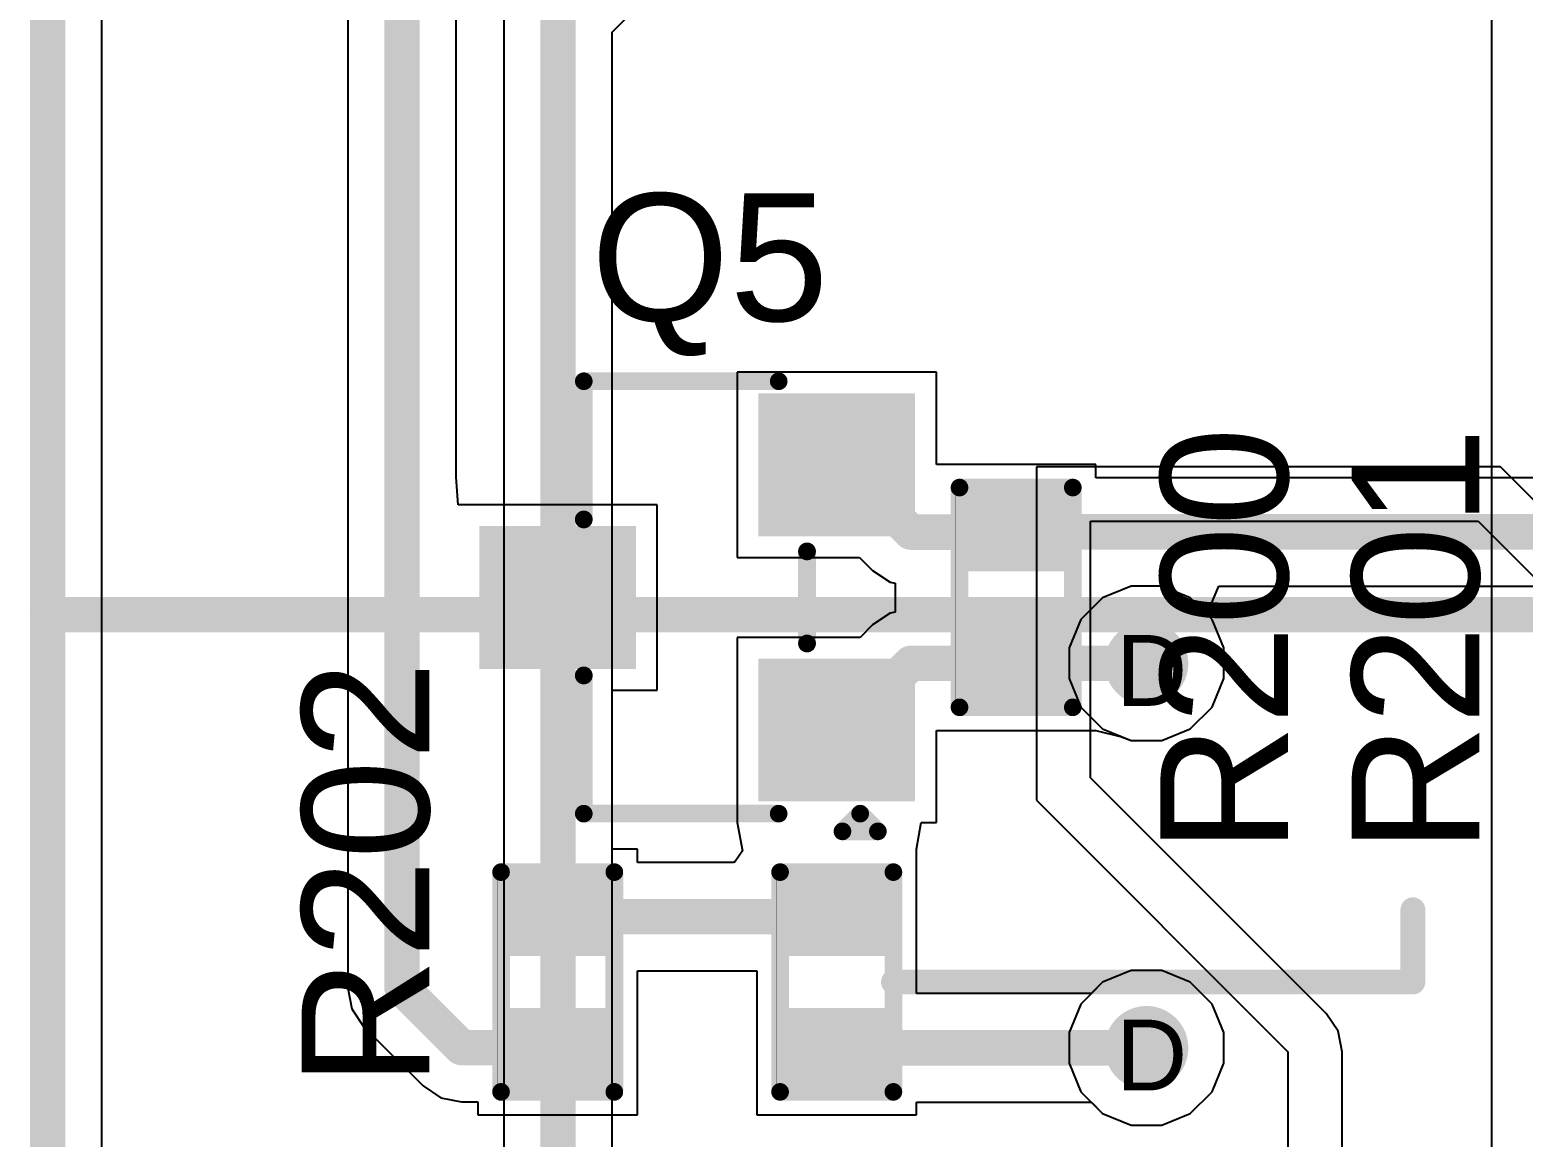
# Model space of a CAD drawing. Header units: inches. Extents: x -11 to 5428, y 0 to 5423.
# Drawn here: x -0.13 to 10.58, y 51.26 to 59.19 of the extents above; entities that cross this region are included whole.
import ezdxf

# ---------------------------------------------------------------- set-up
doc = ezdxf.new("R2010")
doc.units = ezdxf.units.IN
for name, color, linetype in [('Board Outline', 216, 'Continuous'), ('Bottom Layer', 5, 'Continuous'), ('Dimension', 6, 'Continuous'), ('Drill Drawing', 1, 'Continuous'), ('GND', 16, 'Continuous'), ('PWR', 76, 'Continuous'), ('Top Layer', 1, 'Continuous'), ('Top Overlay', 2, 'Continuous'), ('Top Paste', 8, 'Continuous'), ('Top Solder', 216, 'Continuous'), ('Via Holes', 16, 'Continuous')]:
    doc.layers.add(name, color=color, linetype=linetype)
doc.styles.add('Arial', font='', dxfattribs={"height": 0.2})
doc.styles.get('Arial').set_extended_font_data('Arial')

# ---------------------------------------------------------------- blocks, each defined once
blk = doc.blocks.new('S___23_379')
at = {"layer": 'Top Layer'}
for points in [[(-0.41, 1.46), (0.41, 1.46), (0.41, 0.54), (-0.41, 0.54)], [(-1.36, -0.54), (-0.54, -0.54), (-0.54, -1.46), (-1.36, -1.46)], [(0.54, -0.54), (1.36, -0.54), (1.36, -1.46), (0.54, -1.46)]]:
    blk.add_hatch(color=1, dxfattribs=at).paths.add_polyline_path(points)
at = {"layer": 'Top Paste'}
for points in [[(-0.41, 1.46), (0.41, 1.46), (0.41, 0.54), (-0.41, 0.54)], [(-1.36, -0.54), (-0.54, -0.54), (-0.54, -1.46), (-1.36, -1.46)], [(0.54, -0.54), (1.36, -0.54), (1.36, -1.46), (0.54, -1.46)]]:
    blk.add_hatch(color=8, dxfattribs=at).paths.add_polyline_path(points)
at = {"layer": 'Top Solder'}
for points in [[(-0.512, 1.562), (0.512, 1.562), (0.512, 0.438), (-0.512, 0.438)], [(-1.462, -0.438), (-0.438, -0.438), (-0.438, -1.562), (-1.462, -1.562)], [(0.438, -0.438), (1.462, -0.438), (1.462, -1.562), (0.438, -1.562)]]:
    blk.add_hatch(color=216, dxfattribs=at).paths.add_polyline_path(points)
at = {"layer": 'Top Overlay'}
for points in [[(-1.549, 0.813, 0.127, 0.127, 0), (-0.559, 0.813, 0.127, 0.127, 0)], [(-1.549, 0.813, 0.127, 0.127, 0), (-1.549, -0.584, 0.127, 0.127, 0)], [(0.559, 0.813, 0.127, 0.127, 0), (1.549, 0.813, 0.127, 0.127, 0)], [(1.549, 0.813, 0.127, 0.127, 0), (1.549, -0.584, 0.127, 0.127, 0)], [(-0.33, -0.787, 0.127, 0.127, 0), (0.33, -0.787, 0.127, 0.127, 0)], [(-1.676, -1.041, 0.127, 0.127, 0), (-1.676, -1.295, 0.127, 0.127, 0)], [(-1.676, -1.041, 0.127, 0.127, 0), (-1.549, -1.168, 0.127, 0.127, 0)], [(-1.549, -1.168, 0.127, 0.127, 0), (-1.676, -1.295, 0.127, 0.127, 0)]]:
    blk.add_lwpolyline(points, format="xyseb", dxfattribs=at)
for points in [[(-1.581, 0.813, 0.0635, 0.0635, 1), (-1.518, 0.813, 0.0635, 0.0635, 1)], [(-1.581, 0.813, 0.0635, 0.0635, 1), (-1.518, 0.813, 0.0635, 0.0635, 1)], [(-0.591, 0.813, 0.0635, 0.0635, 1), (-0.527, 0.813, 0.0635, 0.0635, 1)], [(0.527, 0.813, 0.0635, 0.0635, 1), (0.591, 0.813, 0.0635, 0.0635, 1)], [(1.518, 0.813, 0.0635, 0.0635, 1), (1.581, 0.813, 0.0635, 0.0635, 1)], [(1.518, 0.813, 0.0635, 0.0635, 1), (1.581, 0.813, 0.0635, 0.0635, 1)], [(-1.581, -0.584, 0.0635, 0.0635, 1), (-1.518, -0.584, 0.0635, 0.0635, 1)], [(1.518, -0.584, 0.0635, 0.0635, 1), (1.581, -0.584, 0.0635, 0.0635, 1)], [(-0.362, -0.787, 0.0635, 0.0635, 1), (-0.298, -0.787, 0.0635, 0.0635, 1)], [(0.298, -0.787, 0.0635, 0.0635, 1), (0.362, -0.787, 0.0635, 0.0635, 1)], [(-1.708, -1.041, 0.0635, 0.0635, 1), (-1.645, -1.041, 0.0635, 0.0635, 1)], [(-1.708, -1.041, 0.0635, 0.0635, 1), (-1.645, -1.041, 0.0635, 0.0635, 1)], [(-1.581, -1.168, 0.0635, 0.0635, 1), (-1.518, -1.168, 0.0635, 0.0635, 1)], [(-1.581, -1.168, 0.0635, 0.0635, 1), (-1.518, -1.168, 0.0635, 0.0635, 1)], [(-1.708, -1.295, 0.0635, 0.0635, 1), (-1.645, -1.295, 0.0635, 0.0635, 1)], [(-1.708, -1.295, 0.0635, 0.0635, 1), (-1.645, -1.295, 0.0635, 0.0635, 1)]]:
    blk.add_lwpolyline(points, format="xyseb", close=True, dxfattribs=at)
blk = doc.blocks.new('R___0402_380')
at = {"layer": 'Top Layer'}
for points in [[(-0.699, -0.318), (-0.699, 0.317), (-0.241, 0.317), (-0.241, -0.318)], [(0.241, -0.318), (0.241, 0.317), (0.698, 0.317), (0.698, -0.318)]]:
    blk.add_hatch(color=1, dxfattribs=at).paths.add_polyline_path(points)
at = {"layer": 'Top Paste'}
for points in [[(-0.699, -0.318), (-0.699, 0.317), (-0.241, 0.317), (-0.241, -0.318)], [(0.241, -0.318), (0.241, 0.317), (0.698, 0.317), (0.698, -0.318)]]:
    blk.add_hatch(color=8, dxfattribs=at).paths.add_polyline_path(points)
at = {"layer": 'Top Solder'}
for points in [[(-0.754, -0.373), (-0.754, 0.372), (-0.186, 0.372), (-0.186, -0.373)], [(0.186, -0.373), (0.186, 0.372), (0.753, 0.372), (0.753, -0.373)]]:
    blk.add_hatch(color=216, dxfattribs=at).paths.add_polyline_path(points)
at = {"layer": 'Top Overlay'}
for points in [[(0.787, 0.406, 0.127, 0.127, 0), (-0.787, 0.406, 0.127, 0.127, 0)], [(-0.787, -0.406, 0.127, 0.127, 0), (-0.787, 0.406, 0.127, 0.127, 0)], [(0.787, -0.406, 0.127, 0.127, 0), (0.787, 0.406, 0.127, 0.127, 0)], [(0.787, -0.406, 0.127, 0.127, 0), (-0.787, -0.406, 0.127, 0.127, 0)], [(0.813, -0.432, 0.00323, 0.00323, 0), (-0.813, -0.432, 0.00323, 0.00323, 0)]]:
    blk.add_lwpolyline(points, format="xyseb", dxfattribs=at)
for points in [[(-0.819, 0.406, 0.0635, 0.0635, 1), (-0.756, 0.406, 0.0635, 0.0635, 1)], [(-0.819, 0.406, 0.0635, 0.0635, 1), (-0.756, 0.406, 0.0635, 0.0635, 1)], [(0.756, 0.406, 0.0635, 0.0635, 1), (0.819, 0.406, 0.0635, 0.0635, 1)], [(0.756, 0.406, 0.0635, 0.0635, 1), (0.819, 0.406, 0.0635, 0.0635, 1)], [(-0.819, -0.406, 0.0635, 0.0635, 1), (-0.756, -0.406, 0.0635, 0.0635, 1)], [(-0.819, -0.406, 0.0635, 0.0635, 1), (-0.756, -0.406, 0.0635, 0.0635, 1)], [(0.756, -0.406, 0.0635, 0.0635, 1), (0.819, -0.406, 0.0635, 0.0635, 1)], [(0.756, -0.406, 0.0635, 0.0635, 1), (0.819, -0.406, 0.0635, 0.0635, 1)], [(-0.814, -0.432, 0.00161, 0.00161, 1), (-0.812, -0.432, 0.00161, 0.00161, 1)], [(0.812, -0.432, 0.00161, 0.00161, 1), (0.814, -0.432, 0.00161, 0.00161, 1)]]:
    blk.add_lwpolyline(points, format="xyseb", close=True, dxfattribs=at)
blk = doc.blocks.new('R___0402_381')
at = {"layer": 'Top Layer'}
for points in [[(-0.699, -0.318), (-0.699, 0.317), (-0.241, 0.317), (-0.241, -0.318)], [(0.241, -0.318), (0.241, 0.317), (0.698, 0.317), (0.698, -0.318)]]:
    blk.add_hatch(color=1, dxfattribs=at).paths.add_polyline_path(points)
at = {"layer": 'Top Paste'}
for points in [[(-0.699, -0.318), (-0.699, 0.317), (-0.241, 0.317), (-0.241, -0.318)], [(0.241, -0.318), (0.241, 0.317), (0.698, 0.317), (0.698, -0.318)]]:
    blk.add_hatch(color=8, dxfattribs=at).paths.add_polyline_path(points)
at = {"layer": 'Top Solder'}
for points in [[(-0.754, -0.373), (-0.754, 0.372), (-0.186, 0.372), (-0.186, -0.373)], [(0.186, -0.373), (0.186, 0.372), (0.753, 0.372), (0.753, -0.373)]]:
    blk.add_hatch(color=216, dxfattribs=at).paths.add_polyline_path(points)
at = {"layer": 'Top Overlay'}
for points in [[(0.787, 0.406, 0.127, 0.127, 0), (-0.787, 0.406, 0.127, 0.127, 0)], [(-0.787, -0.406, 0.127, 0.127, 0), (-0.787, 0.406, 0.127, 0.127, 0)], [(0.787, -0.406, 0.127, 0.127, 0), (0.787, 0.406, 0.127, 0.127, 0)], [(0.787, -0.406, 0.127, 0.127, 0), (-0.787, -0.406, 0.127, 0.127, 0)], [(0.813, -0.432, 0.00323, 0.00323, 0), (-0.813, -0.432, 0.00323, 0.00323, 0)]]:
    blk.add_lwpolyline(points, format="xyseb", dxfattribs=at)
for points in [[(-0.819, 0.406, 0.0635, 0.0635, 1), (-0.756, 0.406, 0.0635, 0.0635, 1)], [(-0.819, 0.406, 0.0635, 0.0635, 1), (-0.756, 0.406, 0.0635, 0.0635, 1)], [(0.756, 0.406, 0.0635, 0.0635, 1), (0.819, 0.406, 0.0635, 0.0635, 1)], [(0.756, 0.406, 0.0635, 0.0635, 1), (0.819, 0.406, 0.0635, 0.0635, 1)], [(-0.819, -0.406, 0.0635, 0.0635, 1), (-0.756, -0.406, 0.0635, 0.0635, 1)], [(-0.819, -0.406, 0.0635, 0.0635, 1), (-0.756, -0.406, 0.0635, 0.0635, 1)], [(0.756, -0.406, 0.0635, 0.0635, 1), (0.819, -0.406, 0.0635, 0.0635, 1)], [(0.756, -0.406, 0.0635, 0.0635, 1), (0.819, -0.406, 0.0635, 0.0635, 1)], [(-0.814, -0.432, 0.00161, 0.00161, 1), (-0.812, -0.432, 0.00161, 0.00161, 1)], [(0.812, -0.432, 0.00161, 0.00161, 1), (0.814, -0.432, 0.00161, 0.00161, 1)]]:
    blk.add_lwpolyline(points, format="xyseb", close=True, dxfattribs=at)
blk = doc.blocks.new('R___0402_382')
at = {"layer": 'Top Layer'}
for points in [[(-0.699, -0.318), (-0.699, 0.317), (-0.241, 0.317), (-0.241, -0.318)], [(0.241, -0.318), (0.241, 0.317), (0.698, 0.317), (0.698, -0.318)]]:
    blk.add_hatch(color=1, dxfattribs=at).paths.add_polyline_path(points)
at = {"layer": 'Top Paste'}
for points in [[(-0.699, -0.318), (-0.699, 0.317), (-0.241, 0.317), (-0.241, -0.318)], [(0.241, -0.318), (0.241, 0.317), (0.698, 0.317), (0.698, -0.318)]]:
    blk.add_hatch(color=8, dxfattribs=at).paths.add_polyline_path(points)
at = {"layer": 'Top Solder'}
for points in [[(-0.754, -0.373), (-0.754, 0.372), (-0.186, 0.372), (-0.186, -0.373)], [(0.186, -0.373), (0.186, 0.372), (0.753, 0.372), (0.753, -0.373)]]:
    blk.add_hatch(color=216, dxfattribs=at).paths.add_polyline_path(points)
at = {"layer": 'Top Overlay'}
for points in [[(0.787, 0.406, 0.127, 0.127, 0), (-0.787, 0.406, 0.127, 0.127, 0)], [(-0.787, -0.406, 0.127, 0.127, 0), (-0.787, 0.406, 0.127, 0.127, 0)], [(0.787, -0.406, 0.127, 0.127, 0), (0.787, 0.406, 0.127, 0.127, 0)], [(0.787, -0.406, 0.127, 0.127, 0), (-0.787, -0.406, 0.127, 0.127, 0)], [(0.813, -0.432, 0.00323, 0.00323, 0), (-0.813, -0.432, 0.00323, 0.00323, 0)]]:
    blk.add_lwpolyline(points, format="xyseb", dxfattribs=at)
for points in [[(-0.819, 0.406, 0.0635, 0.0635, 1), (-0.756, 0.406, 0.0635, 0.0635, 1)], [(-0.819, 0.406, 0.0635, 0.0635, 1), (-0.756, 0.406, 0.0635, 0.0635, 1)], [(0.756, 0.406, 0.0635, 0.0635, 1), (0.819, 0.406, 0.0635, 0.0635, 1)], [(0.756, 0.406, 0.0635, 0.0635, 1), (0.819, 0.406, 0.0635, 0.0635, 1)], [(-0.819, -0.406, 0.0635, 0.0635, 1), (-0.756, -0.406, 0.0635, 0.0635, 1)], [(-0.819, -0.406, 0.0635, 0.0635, 1), (-0.756, -0.406, 0.0635, 0.0635, 1)], [(0.756, -0.406, 0.0635, 0.0635, 1), (0.819, -0.406, 0.0635, 0.0635, 1)], [(0.756, -0.406, 0.0635, 0.0635, 1), (0.819, -0.406, 0.0635, 0.0635, 1)], [(-0.814, -0.432, 0.00161, 0.00161, 1), (-0.812, -0.432, 0.00161, 0.00161, 1)], [(0.812, -0.432, 0.00161, 0.00161, 1), (0.814, -0.432, 0.00161, 0.00161, 1)]]:
    blk.add_lwpolyline(points, format="xyseb", close=True, dxfattribs=at)

msp = doc.modelspace()

# ---------------------------------------------------------------- hatches: boundary and pattern name
at = {"layer": 'Bottom Layer'}
h = msp.add_hatch(color=5, dxfattribs=at)
edge = h.paths.add_edge_path()
edge.add_arc((7.876, 54.651), 0.3, 0, 360)
h = msp.add_hatch(color=5, dxfattribs=at)
edge = h.paths.add_edge_path()
edge.add_arc((7.876, 51.895), 0.3, 0, 360)
at = {"layer": 'GND'}
h = msp.add_hatch(color=16, dxfattribs=at)
edge = h.paths.add_edge_path()
edge.add_arc((7.876, 54.651), 0.3, 0, 360)
h = msp.add_hatch(color=16, dxfattribs=at)
edge = h.paths.add_edge_path()
edge.add_arc((7.876, 51.895), 0.3, 0, 360)
at = {"layer": 'PWR'}
h = msp.add_hatch(color=76, dxfattribs=at)
edge = h.paths.add_edge_path()
edge.add_arc((7.876, 54.651), 0.3, 0, 360)
h = msp.add_hatch(color=76, dxfattribs=at)
edge = h.paths.add_edge_path()
edge.add_arc((7.876, 51.895), 0.3, 0, 360)
at = {"layer": 'Top Layer'}
h = msp.add_hatch(color=1, dxfattribs=at)
edge = h.paths.add_edge_path()
edge.add_arc((7.876, 54.651), 0.3, 0, 360)
h = msp.add_hatch(color=1, dxfattribs=at)
edge = h.paths.add_edge_path()
edge.add_arc((7.876, 51.895), 0.3, 0, 360)
at = {"layer": 'Via Holes'}
h = msp.add_hatch(color=7, dxfattribs=at)
edge = h.paths.add_edge_path()
edge.add_arc((7.876, 54.651), 0.15, 0, 360)
h = msp.add_hatch(color=7, dxfattribs=at)
edge = h.paths.add_edge_path()
edge.add_arc((7.876, 51.895), 0.15, 0, 360)

# ---------------------------------------------------------------- linework, layer by layer
at = {"layer": 'Board Outline'}
msp.add_lwpolyline([(0, 0, 0.254, 0.254, 0), (0, 110, 0.254, 0.254, 0)], format="xyseb", dxfattribs=at)
at = {"layer": 'Bottom Layer'}
for p, q in [((0.388, 9.715), (0.388, 100.285)), ((4.046, 59.174), (4.643, 59.77)), ((3.269, 59.335), (3.269, 46.471)), ((4.046, 46.471), (4.046, 59.174)), ((7.562, 55.121), (7.406, 54.965)), ((7.766, 55.205), (7.562, 55.121)), ((7.986, 55.205), (7.766, 55.205)), ((8.19, 55.121), (7.986, 55.205)), ((8.346, 54.965), (8.19, 55.121)), ((7.406, 54.965), (7.322, 54.761)), ((8.43, 54.761), (8.346, 54.965)), ((7.322, 54.761), (7.322, 54.541)), ((8.43, 54.541), (8.43, 54.761)), ((7.322, 54.541), (7.406, 54.337)), ((8.346, 54.337), (8.43, 54.541)), ((7.406, 54.337), (7.562, 54.181)), ((8.19, 54.181), (8.346, 54.337)), ((7.562, 54.181), (7.766, 54.097)), ((7.986, 54.097), (8.19, 54.181)), ((7.766, 54.097), (7.986, 54.097)), ((7.766, 52.449), (7.562, 52.365)), ((7.986, 52.449), (7.766, 52.449)), ((8.19, 52.365), (7.986, 52.449)), ((7.562, 52.365), (7.406, 52.209)), ((8.346, 52.209), (8.19, 52.365)), ((7.406, 52.209), (7.322, 52.005)), ((8.43, 52.005), (8.346, 52.209)), ((7.322, 52.005), (7.322, 51.785)), ((8.43, 51.785), (8.43, 52.005)), ((7.322, 51.785), (7.406, 51.581)), ((8.346, 51.581), (8.43, 51.785)), ((7.406, 51.581), (7.562, 51.425)), ((8.19, 51.425), (8.346, 51.581)), ((7.562, 51.425), (7.766, 51.341)), ((7.986, 51.341), (8.19, 51.425)), ((7.766, 51.341), (7.986, 51.341))]:
    msp.add_line(p, q, dxfattribs=at)
msp.add_lwpolyline([(3.658, 45.767, 0.254, 0.254, 0), (3.658, 59.335, 0.254, 0.254, 0)], format="xyseb", dxfattribs=at)
at = {"layer": 'Dimension'}
msp.add_lwpolyline([(0, 55, 0.254, 0.254, 0), (344, 55, 0.254, 0.254, 0)], format="xyseb", dxfattribs=at)
msp.add_lwpolyline([(-0.064, 55, 0.127, 0.127, 1), (0.064, 55, 0.127, 0.127, 1)], format="xyseb", close=True, dxfattribs=at)
at = {"layer": 'GND'}
for p, q in [((0.388, 0.388), (0.388, 109.612)), ((10.349, 99.568), (10.349, 7.849)), ((7.562, 55.121), (7.406, 54.965)), ((7.766, 55.205), (7.562, 55.121)), ((7.986, 55.205), (7.766, 55.205)), ((8.19, 55.121), (7.986, 55.205)), ((8.346, 54.965), (8.19, 55.121)), ((7.406, 54.965), (7.322, 54.761)), ((8.43, 54.761), (8.346, 54.965)), ((7.322, 54.761), (7.322, 54.541)), ((8.43, 54.541), (8.43, 54.761)), ((7.322, 54.541), (7.406, 54.337)), ((8.346, 54.337), (8.43, 54.541)), ((7.406, 54.337), (7.562, 54.181)), ((8.19, 54.181), (8.346, 54.337)), ((7.562, 54.181), (7.766, 54.097)), ((7.986, 54.097), (8.19, 54.181)), ((7.766, 54.097), (7.986, 54.097)), ((7.766, 52.449), (7.562, 52.365)), ((7.986, 52.449), (7.766, 52.449)), ((8.19, 52.365), (7.986, 52.449)), ((7.562, 52.365), (7.406, 52.209)), ((8.346, 52.209), (8.19, 52.365)), ((7.406, 52.209), (7.322, 52.005)), ((8.43, 52.005), (8.346, 52.209)), ((7.322, 52.005), (7.322, 51.785)), ((8.43, 51.785), (8.43, 52.005)), ((7.322, 51.785), (7.406, 51.581)), ((8.346, 51.581), (8.43, 51.785)), ((7.406, 51.581), (7.562, 51.425)), ((8.19, 51.425), (8.346, 51.581)), ((7.562, 51.425), (7.766, 51.341)), ((7.986, 51.341), (8.19, 51.425)), ((7.766, 51.341), (7.986, 51.341))]:
    msp.add_line(p, q, dxfattribs=at)
at = {"layer": 'PWR'}
for p, q in [((0.388, 44.65), (0.388, 109.612)), ((10.414, 56.058), (7.087, 56.058)), ((7.087, 56.058), (7.087, 53.67)), ((12.827, 53.645), (10.414, 56.058)), ((7.475, 53.831), (7.475, 55.669)), ((7.475, 55.669), (10.253, 55.669)), ((10.253, 55.669), (12.439, 53.484)), ((9.165, 52.141), (7.475, 53.831)), ((7.087, 53.67), (8.89, 51.867)), ((9.249, 52.015), (9.165, 52.141)), ((9.278, 51.867), (9.249, 52.015)), ((8.89, 51.867), (8.89, 44.65)), ((9.278, 44.65), (9.278, 51.867))]:
    msp.add_line(p, q, dxfattribs=at)
at = {"layer": 'Top Layer'}
for p, q in [((0.388, 9.715), (0.388, 100.285)), ((2.152, 65.073), (2.152, 52.324)), ((2.928, 55.985), (2.928, 64.072)), ((6.37, 56.737), (4.942, 56.737)), ((4.942, 56.737), (4.942, 55.409)), ((6.37, 56.278), (6.37, 56.737)), ((6.37, 56.075), (6.37, 56.278)), ((2.942, 55.787), (2.928, 55.985)), ((7.513, 56.075), (6.37, 56.075)), ((7.513, 55.981), (7.513, 56.075)), ((52.031, 55.981), (7.513, 55.981)), ((4.37, 55.787), (2.942, 55.787)), ((4.37, 54.459), (4.37, 55.787)), ((4.942, 55.409), (5.82, 55.409)), ((5.82, 55.409), (5.913, 55.316)), ((5.913, 55.316), (6.039, 55.232)), ((6.039, 55.232), (6.076, 55.225)), ((6.076, 55.225), (6.076, 55.017)), ((8.309, 55.001), (8.394, 55.204)), ((8.394, 55.204), (52.031, 55.204)), ((6.076, 55.017), (6.039, 55.01)), ((5.913, 54.926), (5.824, 54.837)), ((6.039, 55.01), (5.913, 54.926)), ((8.346, 54.965), (8.309, 55.001)), ((8.43, 54.761), (8.346, 54.965)), ((5.824, 54.837), (4.942, 54.837)), ((4.942, 54.837), (4.942, 53.509)), ((8.43, 54.541), (8.43, 54.761)), ((8.346, 54.337), (8.43, 54.541)), ((4.046, 53.32), (4.046, 54.459)), ((4.046, 54.459), (4.37, 54.459)), ((8.19, 54.181), (8.346, 54.337)), ((6.37, 53.967), (6.37, 54.17)), ((6.37, 54.17), (7.513, 54.17)), ((7.513, 54.17), (7.513, 54.17)), ((7.513, 54.17), (7.698, 54.125)), ((7.986, 54.097), (8.19, 54.181)), ((7.698, 54.125), (7.766, 54.097)), ((7.766, 54.097), (7.986, 54.097)), ((6.37, 53.509), (6.37, 53.967)), ((4.942, 53.509), (4.942, 53.509)), ((4.942, 53.509), (4.981, 53.306)), ((6.227, 53.32), (6.261, 53.509)), ((6.261, 53.509), (6.37, 53.509)), ((4.227, 53.32), (4.046, 53.32)), ((4.227, 53.223), (4.227, 53.32)), ((4.981, 53.306), (4.928, 53.231)), ((6.227, 53.306), (6.227, 53.32)), ((6.227, 52.284), (6.227, 53.306)), ((4.915, 53.223), (4.227, 53.223)), ((4.928, 53.231), (4.915, 53.223)), ((4.227, 51.415), (4.227, 52.446)), ((4.227, 52.446), (5.084, 52.446)), ((5.084, 52.446), (5.084, 51.415)), ((7.766, 52.449), (7.562, 52.365)), ((7.986, 52.449), (7.766, 52.449)), ((8.19, 52.365), (7.986, 52.449)), ((7.562, 52.365), (7.481, 52.284)), ((8.346, 52.209), (8.19, 52.365)), ((2.152, 52.324), (2.181, 52.175)), ((7.481, 52.284), (6.227, 52.284)), ((2.181, 52.175), (2.265, 52.049)), ((8.43, 52.005), (8.346, 52.209)), ((2.265, 52.049), (2.692, 51.622)), ((8.43, 51.785), (8.43, 52.005)), ((8.346, 51.581), (8.43, 51.785)), ((2.692, 51.622), (2.818, 51.538)), ((2.818, 51.538), (2.967, 51.509)), ((2.967, 51.509), (3.084, 51.509)), ((3.084, 51.509), (3.084, 51.415)), ((6.227, 51.415), (6.227, 51.507)), ((6.227, 51.507), (7.481, 51.507)), ((7.481, 51.507), (7.562, 51.425)), ((8.19, 51.425), (8.346, 51.581)), ((3.084, 51.415), (4.227, 51.415)), ((5.084, 51.415), (6.227, 51.415)), ((7.562, 51.425), (7.766, 51.341)), ((7.986, 51.341), (8.19, 51.425)), ((7.766, 51.341), (7.986, 51.341))]:
    msp.add_line(p, q, dxfattribs=at)
for points in [[(2.54, 52.324, 0.254, 0.254, 0), (2.54, 65.073, 0.254, 0.254, 0)], [(5.658, 56.071, 0.254, 0.254, 0), (5.708, 56.071, 0.254, 0.254, 0)], [(5.708, 56.071, 0.254, 0.254, 0), (6.188, 55.591, 0.254, 0.254, 0)], [(6.188, 55.591, 0.254, 0.254, 0), (6.942, 55.591, 0.254, 0.254, 0)], [(6.942, 55.593, 0.254, 0.254, 0), (52.426, 55.593, 0.254, 0.254, 0)], [(3.658, 52.835, 0.254, 0.254, 0), (3.658, 55.121, 0.254, 0.254, 0)], [(5.708, 54.171, 0.254, 0.254, 0), (6.188, 54.651, 0.254, 0.254, 0)], [(6.188, 54.651, 0.254, 0.254, 0), (7.876, 54.651, 0.254, 0.254, 0)], [(5.658, 54.171, 0.254, 0.254, 0), (5.708, 54.171, 0.254, 0.254, 0)], [(3.658, 52.835, 0.254, 0.254, 0), (5.658, 52.835, 0.254, 0.254, 0)], [(2.54, 52.324, 0.254, 0.254, 0), (2.967, 51.897, 0.254, 0.254, 0)], [(2.967, 51.897, 0.254, 0.254, 0), (3.656, 51.897, 0.254, 0.254, 0)], [(5.658, 51.895, 0.254, 0.254, 0), (7.876, 51.895, 0.254, 0.254, 0)]]:
    msp.add_lwpolyline(points, format="xyseb", dxfattribs=at)
for points in [[(5.594, 56.071, 0.127, 0.127, 1), (5.721, 56.071, 0.127, 0.127, 1)], [(5.644, 56.071, 0.127, 0.127, 1), (5.771, 56.071, 0.127, 0.127, 1)], [(5.644, 56.071, 0.127, 0.127, 1), (5.771, 56.071, 0.127, 0.127, 1)], [(6.124, 55.591, 0.127, 0.127, 1), (6.251, 55.591, 0.127, 0.127, 1)], [(6.124, 55.591, 0.127, 0.127, 1), (6.251, 55.591, 0.127, 0.127, 1)], [(6.878, 55.593, 0.127, 0.127, 1), (7.005, 55.593, 0.127, 0.127, 1)], [(6.878, 55.591, 0.127, 0.127, 1), (7.005, 55.591, 0.127, 0.127, 1)], [(3.594, 55.121, 0.127, 0.127, 1), (3.721, 55.121, 0.127, 0.127, 1)], [(6.124, 54.651, 0.127, 0.127, 1), (6.251, 54.651, 0.127, 0.127, 1)], [(6.124, 54.651, 0.127, 0.127, 1), (6.251, 54.651, 0.127, 0.127, 1)], [(7.813, 54.651, 0.127, 0.127, 1), (7.94, 54.651, 0.127, 0.127, 1)], [(5.594, 54.171, 0.127, 0.127, 1), (5.721, 54.171, 0.127, 0.127, 1)], [(5.644, 54.171, 0.127, 0.127, 1), (5.771, 54.171, 0.127, 0.127, 1)], [(5.644, 54.171, 0.127, 0.127, 1), (5.771, 54.171, 0.127, 0.127, 1)], [(3.594, 52.835, 0.127, 0.127, 1), (3.721, 52.835, 0.127, 0.127, 1)], [(3.594, 52.835, 0.127, 0.127, 1), (3.721, 52.835, 0.127, 0.127, 1)], [(5.594, 52.835, 0.127, 0.127, 1), (5.721, 52.835, 0.127, 0.127, 1)], [(2.477, 52.324, 0.127, 0.127, 1), (2.604, 52.324, 0.127, 0.127, 1)], [(2.477, 52.324, 0.127, 0.127, 1), (2.604, 52.324, 0.127, 0.127, 1)], [(2.903, 51.897, 0.127, 0.127, 1), (3.03, 51.897, 0.127, 0.127, 1)], [(2.903, 51.897, 0.127, 0.127, 1), (3.03, 51.897, 0.127, 0.127, 1)], [(3.592, 51.897, 0.127, 0.127, 1), (3.719, 51.897, 0.127, 0.127, 1)], [(5.594, 51.895, 0.127, 0.127, 1), (5.721, 51.895, 0.127, 0.127, 1)], [(7.813, 51.895, 0.127, 0.127, 1), (7.94, 51.895, 0.127, 0.127, 1)]]:
    msp.add_lwpolyline(points, format="xyseb", close=True, dxfattribs=at)
at = {"layer": 'Top Overlay'}
for points in [[(9.785, 52.367, 0.178, 0.178, 0), (9.785, 52.885, 0.178, 0.178, 0)], [(6.062, 52.367, 0.178, 0.178, 0), (9.785, 52.367, 0.178, 0.178, 0)]]:
    msp.add_lwpolyline(points, format="xyseb", dxfattribs=at)
for points in [[(9.741, 52.885, 0.0889, 0.0889, 1), (9.83, 52.885, 0.0889, 0.0889, 1)], [(6.018, 52.367, 0.0889, 0.0889, 1), (6.107, 52.367, 0.0889, 0.0889, 1)], [(9.741, 52.367, 0.0889, 0.0889, 1), (9.83, 52.367, 0.0889, 0.0889, 1)], [(9.741, 52.367, 0.0889, 0.0889, 1), (9.83, 52.367, 0.0889, 0.0889, 1)]]:
    msp.add_lwpolyline(points, format="xyseb", close=True, dxfattribs=at)

# ---------------------------------------------------------------- block references
for name, p, rotation in [('S___23_379', (4.656, 55.123), 90), ('R___0402_380', (6.942, 55.123), 270), ('R___0402_382', (3.656, 52.367), 270), ('R___0402_381', (5.656, 52.367), 270)]:
    msp.add_blockref(name, p, dxfattribs=dict(rotation=rotation))

# ---------------------------------------------------------------- texts
at = {"layer": 'Drill Drawing', "style": 'Arial'}
for p in [(7.656, 54.346), (7.656, 51.59)]:
    msp.add_text('D', height=0.508, dxfattribs=at).set_placement(p)
at = {"layer": 'Top Overlay', "style": 'Arial'}
msp.add_text('Q5', height=0.9144, dxfattribs=at).set_placement((3.894, 57.104))
for s, p in [('R200', (8.89, 53.29)), ('R201', (10.261, 53.29)), ('R202', (2.735, 51.614))]:
    msp.add_text(s, height=0.9144, rotation=90, dxfattribs=at).set_placement(p)

doc.saveas('drawing.dxf')
